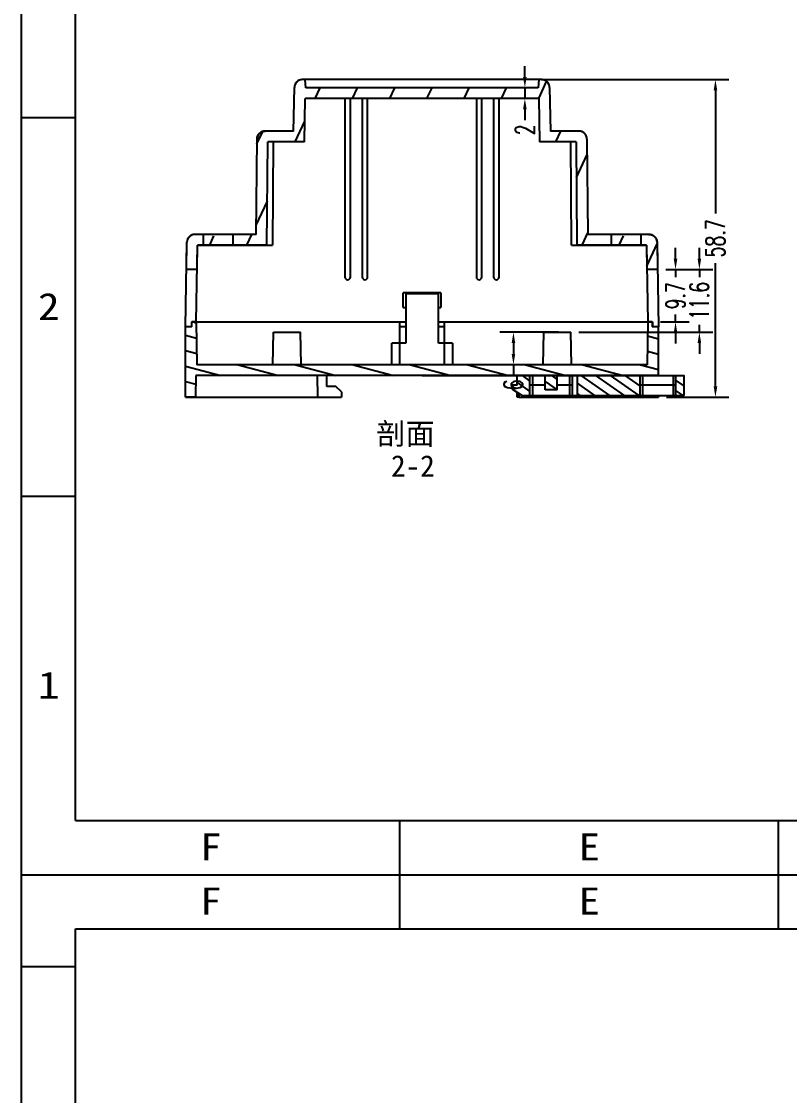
# Model space of a CAD drawing. Header units: millimetres. Extents: x -10223 to -9803, y 6946 to 7837.
# Drawn here: x -10223 to -10081, y 7202.2 to 7400.7 of the extents above; entities that cross this region are included whole.
import ezdxf
from ezdxf.enums import TextEntityAlignment as Align

# ---------------------------------------------------------------- set-up
doc = ezdxf.new("R2010")
doc.units = ezdxf.units.MM
doc.layers.add('dim', color=3, linetype='Continuous')
doc.styles.add('romans', font='romans.shx', dxfattribs={"width": 0.67, "bigfont": 'fangsong.shx'})
doc.styles.add('TEXTSTYLE_0', font='txt', dxfattribs={"width": 0.8})
doc.styles.add('仿宋', font='')
doc.styles.get('仿宋').set_extended_font_data('仿宋_GB2312')
doc.dimstyles.new('MSTD', dxfattribs={"dimtxt": 3.5, "dimasz": 2, "dimexe": 2.5, "dimexo": 1.5, "dimgap": 1, "dimtad": 0, "dimdsep": 46, "dimtxsty": 'romans', "dimcen": 0, "dimclrd": 5, "dimclre": 5, "dimclrt": 3, "dimadec": 1, "dimazin": 0, "dimtfac": 0.5, "dimtmove": 0, "dimatfit": 3, "dimfxl": 1, "dimarcsym": 0})

# ---------------------------------------------------------------- blocks, each defined once
blk = doc.blocks.new('*D149')
at = {"layer": 'Defpoints', "color": 0}
for p in [(-10128.36, 7389.95), (-10105.19, 7331.25), (-10094.67, 7331.25)]:
    blk.add_point(p, dxfattribs=at)
at = {"layer": 'dim', "color": 5, "lineweight": -2}
for p, q in [((-10126.86, 7389.95), (-10092.17, 7389.95)), ((-10094.67, 7387.95), (-10094.67, 7365.17)), ((-10094.67, 7333.25), (-10094.67, 7356.02)), ((-10103.69, 7331.25), (-10092.17, 7331.25))]:
    blk.add_line(p, q, dxfattribs=at)
at = {"layer": 'dim', "color": 5}
for points in [[(-10095, 7387.95), (-10094.33, 7387.95), (-10094.67, 7389.95)], [(-10095, 7333.25), (-10094.33, 7333.25), (-10094.67, 7331.25)]]:
    blk.add_solid(points, dxfattribs=at)
at = {"layer": 'dim', "color": 3, "insert": (-10094.67, 7360.6), "char_height": 3.5, "attachment_point": 5, "rotation": 90, "style": 'romans'}
blk.add_mtext('58.7', dxfattribs=at)
blk = doc.blocks.new('*D150')
at = {"layer": 'Defpoints', "color": 0}
for p in [(-10129.07, 7388.45), (-10129.91, 7386.45), (-10129.07, 7386.45)]:
    blk.add_point(p, dxfattribs=at)
at = {"layer": 'dim', "color": 5, "lineweight": -2}
for p, q in [((-10129.91, 7390.45), (-10129.91, 7392.45)), ((-10130.57, 7388.45), (-10132.41, 7388.45)), ((-10129.91, 7388.45), (-10129.91, 7386.45)), ((-10130.57, 7386.45), (-10132.41, 7386.45)), ((-10129.91, 7384.45), (-10129.91, 7382.45))]:
    blk.add_line(p, q, dxfattribs=at)
at = {"layer": 'dim', "color": 5}
for points in [[(-10130.25, 7390.45), (-10129.58, 7390.45), (-10129.91, 7388.45)], [(-10130.25, 7384.45), (-10129.58, 7384.45), (-10129.91, 7386.45)]]:
    blk.add_solid(points, dxfattribs=at)
at = {"layer": 'dim', "color": 3, "insert": (-10129.91, 7380.67), "char_height": 3.5, "attachment_point": 5, "rotation": 90, "style": 'romans'}
blk.add_mtext('2', dxfattribs=at)
blk = doc.blocks.new('*D151')
at = {"layer": 'Defpoints', "color": 0}
for p in [(-10122.2, 7343.25), (-10132.03, 7337.25), (-10122.2, 7337.25)]:
    blk.add_point(p, dxfattribs=at)
at = {"layer": 'dim', "color": 5, "lineweight": -2}
for p, q in [((-10123.7, 7343.25), (-10134.53, 7343.25)), ((-10132.03, 7341.25), (-10132.03, 7339.25)), ((-10123.7, 7337.25), (-10134.53, 7337.25)), ((-10132.03, 7337.25), (-10132.03, 7335.25))]:
    blk.add_line(p, q, dxfattribs=at)
at = {"layer": 'dim', "color": 5}
for points in [[(-10132.36, 7341.25), (-10131.69, 7341.25), (-10132.03, 7343.25)], [(-10132.36, 7339.25), (-10131.69, 7339.25), (-10132.03, 7337.25)]]:
    blk.add_solid(points, dxfattribs=at)
at = {"layer": 'dim', "color": 3, "insert": (-10132.03, 7333.52), "char_height": 3.5, "attachment_point": 5, "rotation": 90, "style": 'romans'}
blk.add_mtext('6', dxfattribs=at)
blk = doc.blocks.new('*D152')
at = {"layer": 'Defpoints', "color": 0}
for p in [(-10105.37, 7354.85), (-10106.36, 7345.15), (-10102.05, 7345.15)]:
    blk.add_point(p, dxfattribs=at)
at = {"layer": 'dim', "color": 5, "lineweight": -2}
for p, q in [((-10102.05, 7356.85), (-10102.05, 7358.85)), ((-10103.87, 7354.85), (-10099.55, 7354.85)), ((-10102.05, 7354.85), (-10102.05, 7353.45)), ((-10102.05, 7345.15), (-10102.05, 7346.54)), ((-10104.86, 7345.15), (-10099.55, 7345.15)), ((-10102.05, 7343.15), (-10102.05, 7341.15))]:
    blk.add_line(p, q, dxfattribs=at)
at = {"layer": 'dim', "color": 5}
for points in [[(-10102.38, 7356.85), (-10101.72, 7356.85), (-10102.05, 7354.85)], [(-10102.38, 7343.15), (-10101.72, 7343.15), (-10102.05, 7345.15)]]:
    blk.add_solid(points, dxfattribs=at)
at = {"layer": 'dim', "color": 3, "insert": (-10102.05, 7350), "char_height": 3.5, "attachment_point": 5, "rotation": 90, "style": 'romans'}
blk.add_mtext('9.7', dxfattribs=at)
blk = doc.blocks.new('*D153')
at = {"layer": 'Defpoints', "color": 0}
for p in [(-10105.37, 7354.85), (-10121.41, 7343.25), (-10097.64, 7343.25)]:
    blk.add_point(p, dxfattribs=at)
at = {"layer": 'dim', "color": 5, "lineweight": -2}
for p, q in [((-10097.64, 7356.85), (-10097.64, 7358.85)), ((-10103.87, 7354.85), (-10095.14, 7354.85)), ((-10097.64, 7354.85), (-10097.64, 7353.45)), ((-10097.64, 7343.25), (-10097.64, 7344.64)), ((-10119.91, 7343.25), (-10095.14, 7343.25)), ((-10097.64, 7341.25), (-10097.64, 7339.25))]:
    blk.add_line(p, q, dxfattribs=at)
at = {"layer": 'dim', "color": 5}
for points in [[(-10097.97, 7356.85), (-10097.31, 7356.85), (-10097.64, 7354.85)], [(-10097.97, 7341.25), (-10097.31, 7341.25), (-10097.64, 7343.25)]]:
    blk.add_solid(points, dxfattribs=at)
at = {"layer": 'dim', "color": 3, "insert": (-10097.64, 7349.05), "char_height": 3.5, "attachment_point": 5, "rotation": 90, "style": 'romans'}
blk.add_mtext('11.6', dxfattribs=at)
blk = doc.blocks.new('SUN_6HWZ35TKXU86YGHH1AY77V3D6FJ')
at = {"color": 7, "linetype": 'Continuous'}
for p, q in [((-420, 297), (0, 297)), ((-420, 0), (-420, 297)), ((-350, 287), (-350, 297)), ((-280, 287), (-280, 297)), ((-410, 287), (-10, 287)), ((-410, 10), (-410, 287)), ((-420, 280), (-410, 280)), ((-420, 140), (-410, 140)), ((-420, 70), (-410, 70)), ((-410, 10), (-10, 10)), ((-350, 0), (-350, 10)), ((-280, 0), (-280, 10)), ((-420, 0), (0, 0))]:
    blk.add_line(p, q, dxfattribs=at)
at = {"color": 2, "linetype": 'Continuous', "style": 'TEXTSTYLE_0'}
for s, width, p, p2 in [('F', 1.2, (-386.98, 289.63), (-382.98, 289.63)), ('E', 1.2, (-316.98, 289.63), (-312.98, 289.63)), ('2', 1.2, (-416.95, 102.54), (-412.95, 102.54)), ('1', 2.4, (-416.95, 32.54), (-412.95, 32.54)), ('F', 1.2, (-386.98, 2.63), (-382.98, 2.63)), ('E', 1.2, (-316.98, 2.63), (-312.98, 2.63))]:
    blk.add_text(s, height=5, dxfattribs=dict(at, width=width)).set_placement(p, p2, align=Align.FIT)

msp = doc.modelspace()

# ---------------------------------------------------------------- hatches: boundary and pattern name
at = {"linetype": 'Continuous'}
h = msp.add_hatch(dxfattribs=at)
h.set_pattern_fill('DEFAULT__3', color=2, scale=6.241782, angle=245, style=0, pattern_type=0)
h.set_pattern_definition([(245, (-10312.632, 7181.133), (5.65698, -2.63789), [])])
edge = h.paths.add_edge_path()
edge.add_line((-10107.438, 7359.347), (-10107.359, 7354.847))
edge.add_line((-10107.438, 7359.347), (-10120.273, 7359.347))
edge.add_line((-10120.44, 7378.447), (-10120.273, 7359.347))
edge.add_line((-10120.44, 7378.447), (-10127.19, 7378.447))
edge.add_line((-10127.329, 7386.447), (-10127.19, 7378.447))
edge.add_line((-10127.329, 7386.447), (-10170.55, 7386.447))
edge.add_line((-10170.69, 7378.447), (-10170.55, 7386.447))
edge.add_line((-10170.69, 7378.447), (-10177.44, 7378.447))
edge.add_line((-10177.607, 7359.347), (-10177.44, 7378.447))
edge.add_line((-10177.607, 7359.347), (-10190.442, 7359.347))
edge.add_line((-10190.521, 7354.847), (-10190.442, 7359.347))
edge.add_line((-10190.521, 7354.847), (-10192.505, 7354.847))
edge.add_line((-10192.505, 7354.847), (-10192.417, 7359.873))
edge.add_spline(control_points=[(-10190.917, 7361.347), (-10191.784, 7361.347), (-10192.402, 7360.739), (-10192.417, 7359.873)], knot_values=[0, 0, 0, 0, 1, 1, 1, 1], weights=[1, 0.8088336, 0.8088336, 1], degree=3, periodic=0)
edge.add_line((-10189.94, 7361.347), (-10190.917, 7361.347))
edge.add_line((-10189.94, 7361.047), (-10189.94, 7361.347))
edge.add_line((-10184.44, 7361.047), (-10189.94, 7361.047))
edge.add_line((-10184.44, 7361.347), (-10184.44, 7361.047))
edge.add_line((-10179.607, 7361.347), (-10184.44, 7361.347))
edge.add_line((-10179.607, 7361.347), (-10179.453, 7378.96))
edge.add_spline(control_points=[(-10179.453, 7378.96), (-10179.445, 7379.832), (-10178.825, 7380.447), (-10177.953, 7380.447)], knot_values=[0, 0, 0, 0, 1, 1, 1, 1], weights=[1, 0.8067903, 0.8067903, 1], degree=3, periodic=0)
edge.add_line((-10172.69, 7380.447), (-10177.953, 7380.447))
edge.add_line((-10172.69, 7380.447), (-10172.55, 7388.473))
edge.add_spline(control_points=[(-10171.05, 7389.947), (-10171.917, 7389.947), (-10172.535, 7389.339), (-10172.55, 7388.473)], knot_values=[0, 0, 0, 0, 1, 1, 1, 1], weights=[1, 0.8088336, 0.8088336, 1], degree=3, periodic=0)
edge.add_line((-10170.519, 7389.947), (-10171.05, 7389.947))
edge.add_line((-10170.44, 7388.447), (-10170.519, 7389.947))
edge.add_line((-10127.44, 7388.447), (-10170.44, 7388.447))
edge.add_line((-10127.361, 7389.947), (-10127.44, 7388.447))
edge.add_line((-10126.83, 7389.947), (-10127.361, 7389.947))
edge.add_spline(control_points=[(-10125.33, 7388.473), (-10125.345, 7389.339), (-10125.963, 7389.947), (-10126.83, 7389.947)], knot_values=[0, 0, 0, 0, 1, 1, 1, 1], weights=[1, 0.8088336, 0.8088336, 1], degree=3, periodic=0)
edge.add_line((-10125.33, 7388.473), (-10125.19, 7380.447))
edge.add_line((-10119.927, 7380.447), (-10125.19, 7380.447))
edge.add_spline(control_points=[(-10118.427, 7378.96), (-10118.434, 7379.832), (-10119.054, 7380.447), (-10119.927, 7380.447)], knot_values=[0, 0, 0, 0, 1, 1, 1, 1], weights=[1, 0.8067903, 0.8067903, 1], degree=3, periodic=0)
edge.add_line((-10118.427, 7378.96), (-10118.273, 7361.347))
edge.add_line((-10113.44, 7361.347), (-10118.273, 7361.347))
edge.add_line((-10113.44, 7361.047), (-10113.44, 7361.347))
edge.add_line((-10107.94, 7361.047), (-10113.44, 7361.047))
edge.add_line((-10107.94, 7361.347), (-10107.94, 7361.047))
edge.add_line((-10106.962, 7361.347), (-10107.94, 7361.347))
edge.add_spline(control_points=[(-10106.962, 7361.347), (-10106.096, 7361.347), (-10105.478, 7360.739), (-10105.463, 7359.873)], knot_values=[0, 0, 0, 0, 1, 1, 1, 1], weights=[1, 0.8088336, 0.8088336, 1], degree=3, periodic=0)
edge.add_line((-10105.463, 7359.873), (-10105.375, 7354.847))
edge.add_line((-10105.375, 7354.847), (-10107.359, 7354.847))
h = msp.add_hatch(dxfattribs=at)
h.set_pattern_fill('DEFAULT__4', color=2, scale=2.751555, angle=165, style=0, pattern_type=0)
h.set_pattern_definition([(165, (-10312.632, 7181.1332), (-0.712155, -2.657798), [])])
edge = h.paths.add_edge_path()
edge.add_line((-10190.821, 7331.247), (-10192.69, 7331.247))
edge.add_line((-10192.69, 7331.247), (-10192.69, 7344.247))
edge.add_line((-10191.52, 7344.247), (-10192.69, 7344.247))
edge.add_line((-10191.52, 7344.247), (-10191.52, 7345.147))
edge.add_line((-10190.703, 7345.147), (-10191.52, 7345.147))
edge.add_line((-10190.703, 7345.147), (-10190.582, 7337.247))
edge.add_line((-10107.298, 7337.247), (-10190.582, 7337.247))
edge.add_line((-10107.176, 7345.147), (-10107.298, 7337.247))
edge.add_line((-10106.36, 7345.147), (-10107.176, 7345.147))
edge.add_line((-10106.36, 7345.147), (-10106.36, 7344.247))
edge.add_line((-10105.19, 7344.247), (-10106.36, 7344.247))
edge.add_line((-10105.19, 7335.247), (-10105.19, 7344.247))
edge.add_line((-10105.19, 7335.247), (-10190.751, 7335.247))
edge.add_line((-10190.751, 7335.247), (-10190.821, 7331.247))
h = msp.add_hatch(dxfattribs=at)
h.set_pattern_fill('2', color=2, scale=1.559055, angle=325, style=0, pattern_type=0)
h.set_pattern_definition([(325, (-10312.6321, 7181.1332), (0.894237, 1.277103), [])])
edge = h.paths.add_edge_path()
edge.add_line((-10131.328, 7335.247), (-10128.968, 7335.247))
edge.add_line((-10128.968, 7331.547), (-10128.968, 7335.247))
edge.add_line((-10130.429, 7331.547), (-10128.968, 7331.547))
edge.add_line((-10132.328, 7332.813), (-10130.429, 7331.547))
edge.add_line((-10132.328, 7332.813), (-10132.328, 7333.447))
edge.add_line((-10131.328, 7333.447), (-10132.328, 7333.447))
edge.add_line((-10131.328, 7333.447), (-10131.328, 7335.247))
edge = h.paths.add_edge_path()
edge.add_line((-10126.178, 7335.247), (-10123.947, 7335.247))
edge.add_line((-10123.947, 7332.609), (-10123.947, 7335.247))
edge.add_line((-10123.947, 7332.609), (-10126.178, 7332.609))
edge.add_line((-10126.178, 7332.609), (-10126.178, 7335.247))
edge = h.paths.add_edge_path()
edge.add_line((-10120.265, 7335.247), (-10108.568, 7335.247))
edge.add_line((-10108.568, 7331.547), (-10108.568, 7335.247))
edge.add_line((-10120.265, 7331.547), (-10108.568, 7331.547))
edge.add_line((-10120.265, 7335.247), (-10120.265, 7331.547))
edge = h.paths.add_edge_path()
edge.add_line((-10101.968, 7335.247), (-10100.468, 7335.247))
edge.add_line((-10100.468, 7331.547), (-10100.468, 7335.247))
edge.add_line((-10101.968, 7331.547), (-10100.468, 7331.547))
edge.add_line((-10101.968, 7331.547), (-10101.968, 7335.247))

# ---------------------------------------------------------------- linework, layer by layer
at = {"color": 7, "linetype": 'Continuous'}
for p, q in [((-10126.83, 7389.947), (-10171.05, 7389.947)), ((-10170.519, 7389.947), (-10171.05, 7389.947)), ((-10170.44, 7388.447), (-10170.519, 7389.947)), ((-10170.44, 7388.447), (-10170.519, 7389.947)), ((-10127.361, 7389.947), (-10127.44, 7388.447)), ((-10127.361, 7389.947), (-10127.44, 7388.447)), ((-10126.83, 7389.947), (-10127.361, 7389.947)), ((-10172.69, 7380.447), (-10172.55, 7388.473)), ((-10172.69, 7380.447), (-10172.55, 7388.473)), ((-10127.44, 7388.447), (-10170.44, 7388.447)), ((-10127.44, 7388.447), (-10170.44, 7388.447)), ((-10125.33, 7388.473), (-10125.19, 7380.447)), ((-10125.33, 7388.473), (-10125.19, 7380.447)), ((-10170.69, 7378.447), (-10170.55, 7386.447)), ((-10170.69, 7378.447), (-10170.55, 7386.447)), ((-10127.329, 7386.447), (-10170.55, 7386.447)), ((-10127.329, 7386.447), (-10170.55, 7386.447)), ((-10163.19, 7386.447), (-10163.19, 7353.447)), ((-10162.19, 7353.447), (-10162.19, 7386.447)), ((-10159.99, 7386.447), (-10159.99, 7353.447)), ((-10158.99, 7353.447), (-10158.99, 7386.447)), ((-10138.89, 7386.447), (-10138.89, 7353.447)), ((-10137.89, 7353.447), (-10137.89, 7386.447)), ((-10135.69, 7386.447), (-10135.69, 7353.447)), ((-10134.69, 7353.447), (-10134.69, 7386.447)), ((-10127.329, 7386.447), (-10127.19, 7378.447)), ((-10127.329, 7386.447), (-10127.19, 7378.447)), ((-10172.69, 7380.447), (-10177.953, 7380.447)), ((-10172.69, 7380.447), (-10177.953, 7380.447)), ((-10119.927, 7380.447), (-10125.19, 7380.447)), ((-10119.927, 7380.447), (-10125.19, 7380.447)), ((-10179.607, 7361.347), (-10179.453, 7378.96)), ((-10179.607, 7361.347), (-10179.453, 7378.96)), ((-10177.607, 7359.347), (-10177.44, 7378.447)), ((-10177.607, 7359.347), (-10177.44, 7378.447)), ((-10170.69, 7378.447), (-10177.44, 7378.447)), ((-10170.69, 7378.447), (-10177.44, 7378.447)), ((-10176.44, 7378.447), (-10176.607, 7359.347)), ((-10120.44, 7378.447), (-10127.19, 7378.447)), ((-10120.44, 7378.447), (-10127.19, 7378.447)), ((-10121.273, 7359.347), (-10121.44, 7378.447)), ((-10120.44, 7378.447), (-10120.273, 7359.347)), ((-10120.44, 7378.447), (-10120.273, 7359.347)), ((-10118.427, 7378.96), (-10118.273, 7361.347)), ((-10118.427, 7378.96), (-10118.273, 7361.347)), ((-10179.607, 7361.347), (-10190.917, 7361.347)), ((-10189.94, 7361.347), (-10190.917, 7361.347)), ((-10179.607, 7361.347), (-10184.44, 7361.347)), ((-10106.962, 7361.347), (-10118.273, 7361.347)), ((-10113.44, 7361.347), (-10118.273, 7361.347)), ((-10106.962, 7361.347), (-10107.94, 7361.347)), ((-10192.69, 7344.247), (-10192.417, 7359.873)), ((-10192.505, 7354.847), (-10192.417, 7359.873)), ((-10190.69, 7345.147), (-10190.442, 7359.347)), ((-10190.521, 7354.847), (-10190.442, 7359.347)), ((-10190.442, 7359.347), (-10176.607, 7359.347)), ((-10177.607, 7359.347), (-10190.442, 7359.347)), ((-10121.273, 7359.347), (-10107.438, 7359.347)), ((-10107.438, 7359.347), (-10120.273, 7359.347)), ((-10107.438, 7359.347), (-10107.19, 7345.147)), ((-10107.438, 7359.347), (-10107.359, 7354.847)), ((-10105.463, 7359.873), (-10105.19, 7344.247)), ((-10105.463, 7359.873), (-10105.375, 7354.847)), ((-10190.521, 7354.847), (-10192.505, 7354.847)), ((-10190.521, 7354.847), (-10192.505, 7354.847)), ((-10105.375, 7354.847), (-10107.359, 7354.847)), ((-10105.375, 7354.847), (-10107.359, 7354.847)), ((-10152.44, 7347.847), (-10152.44, 7350.547)), ((-10145.44, 7350.547), (-10152.44, 7350.547)), ((-10151.915, 7350.346), (-10151.915, 7341.246)), ((-10145.915, 7350.346), (-10151.915, 7350.346)), ((-10145.915, 7341.246), (-10145.915, 7350.346)), ((-10145.44, 7350.547), (-10145.44, 7347.847)), ((-10152.44, 7347.847), (-10151.915, 7347.847)), ((-10145.915, 7347.847), (-10145.44, 7347.847)), ((-10191.52, 7344.247), (-10192.69, 7344.247)), ((-10192.69, 7331.247), (-10192.69, 7344.247)), ((-10191.52, 7344.247), (-10192.69, 7344.247)), ((-10192.69, 7331.247), (-10192.69, 7344.247)), ((-10191.59, 7345.147), (-10151.915, 7345.147)), ((-10191.59, 7345.147), (-10191.59, 7344.247)), ((-10191.52, 7344.247), (-10191.52, 7345.147)), ((-10190.703, 7345.147), (-10191.52, 7345.147)), ((-10191.52, 7344.247), (-10191.52, 7345.147)), ((-10190.703, 7345.147), (-10190.582, 7337.247)), ((-10190.703, 7345.147), (-10190.582, 7337.247)), ((-10153.04, 7337.247), (-10153.04, 7345.147)), ((-10151.915, 7344.247), (-10153.04, 7344.247)), ((-10145.915, 7345.147), (-10106.29, 7345.147)), ((-10144.84, 7344.247), (-10145.915, 7344.247)), ((-10144.84, 7345.147), (-10144.84, 7341.246)), ((-10107.176, 7345.147), (-10107.298, 7337.247)), ((-10107.176, 7345.147), (-10107.298, 7337.247)), ((-10106.36, 7345.147), (-10107.176, 7345.147)), ((-10106.36, 7345.147), (-10106.36, 7344.247)), ((-10106.36, 7345.147), (-10106.36, 7344.247)), ((-10105.19, 7344.247), (-10106.36, 7344.247)), ((-10105.19, 7344.247), (-10106.36, 7344.247)), ((-10106.29, 7345.147), (-10106.29, 7344.247)), ((-10105.19, 7335.247), (-10105.19, 7344.247)), ((-10105.19, 7335.247), (-10105.19, 7344.247)), ((-10176.537, 7337.247), (-10176.415, 7343.247)), ((-10176.415, 7343.247), (-10171.415, 7343.247)), ((-10171.292, 7337.247), (-10171.415, 7343.247)), ((-10126.537, 7337.247), (-10126.415, 7343.247)), ((-10126.415, 7343.247), (-10121.415, 7343.247)), ((-10121.292, 7337.247), (-10121.415, 7343.247)), ((-10154.54, 7337.247), (-10154.54, 7341.246)), ((-10151.915, 7341.246), (-10154.54, 7341.246)), ((-10143.29, 7341.246), (-10145.915, 7341.246)), ((-10144.79, 7337.247), (-10144.79, 7341.246)), ((-10143.29, 7341.246), (-10143.29, 7337.247)), ((-10107.298, 7337.247), (-10190.582, 7337.247)), ((-10107.298, 7337.247), (-10190.582, 7337.247)), ((-10190.751, 7335.247), (-10190.821, 7331.247)), ((-10190.751, 7335.247), (-10190.821, 7331.247)), ((-10148.915, 7335.247), (-10190.751, 7335.247)), ((-10105.19, 7335.247), (-10190.751, 7335.247)), ((-10168.182, 7331.247), (-10168.251, 7335.247)), ((-10166.551, 7333.247), (-10166.551, 7335.247)), ((-10131.328, 7333.447), (-10131.328, 7335.247)), ((-10131.328, 7333.447), (-10131.328, 7335.247)), ((-10131.328, 7335.247), (-10128.968, 7335.247)), ((-10128.968, 7331.547), (-10128.968, 7335.247)), ((-10128.968, 7331.547), (-10128.968, 7335.247)), ((-10128.915, 7335.247), (-10100.468, 7335.247)), ((-10128.468, 7331.547), (-10128.468, 7335.247)), ((-10126.178, 7332.609), (-10126.178, 7335.247)), ((-10126.178, 7332.609), (-10126.178, 7335.247)), ((-10126.178, 7335.247), (-10123.947, 7335.247)), ((-10123.947, 7332.609), (-10123.947, 7335.247)), ((-10123.947, 7332.609), (-10123.947, 7335.247)), ((-10121.638, 7335.247), (-10121.638, 7331.547)), ((-10121.138, 7335.247), (-10121.138, 7331.547)), ((-10120.265, 7335.247), (-10120.265, 7331.547)), ((-10120.265, 7335.247), (-10120.265, 7331.547)), ((-10120.265, 7335.247), (-10108.568, 7335.247)), ((-10108.568, 7331.547), (-10108.568, 7335.247)), ((-10108.568, 7331.547), (-10108.568, 7335.247)), ((-10108.068, 7331.547), (-10108.068, 7335.247)), ((-10102.468, 7335.247), (-10102.468, 7331.547)), ((-10101.968, 7331.547), (-10101.968, 7335.247)), ((-10101.968, 7331.547), (-10101.968, 7335.247)), ((-10101.968, 7335.247), (-10100.468, 7335.247)), ((-10100.468, 7331.547), (-10100.468, 7335.247)), ((-10100.468, 7331.547), (-10100.468, 7335.247)), ((-10164.851, 7333.247), (-10166.551, 7333.247)), ((-10163.851, 7332.247), (-10164.851, 7333.247)), ((-10132.328, 7332.813), (-10132.328, 7333.447)), ((-10131.328, 7333.447), (-10132.328, 7333.447)), ((-10131.328, 7333.447), (-10132.328, 7333.447)), ((-10132.328, 7332.813), (-10132.328, 7333.447)), ((-10132.328, 7332.813), (-10130.429, 7331.547)), ((-10132.328, 7332.813), (-10130.429, 7331.547)), ((-10128.968, 7333.547), (-10126.178, 7333.547)), ((-10123.947, 7332.609), (-10126.178, 7332.609)), ((-10123.947, 7332.609), (-10126.178, 7332.609)), ((-10123.947, 7333.547), (-10121.138, 7333.547)), ((-10108.568, 7333.547), (-10101.968, 7333.547)), ((-10192.69, 7331.247), (-10163.851, 7331.247)), ((-10190.821, 7331.247), (-10192.69, 7331.247)), ((-10163.851, 7332.247), (-10163.851, 7331.247)), ((-10131.328, 7331.247), (-10131.328, 7332.146)), ((-10131.02, 7331.247), (-10131.328, 7331.247)), ((-10131.051, 7331.962), (-10131.014, 7331.247)), ((-10131.014, 7331.247), (-10105.19, 7331.247)), ((-10130.429, 7331.547), (-10100.468, 7331.547)), ((-10130.429, 7331.547), (-10128.968, 7331.547)), ((-10120.265, 7331.547), (-10108.568, 7331.547)), ((-10109.227, 7331.547), (-10109.243, 7331.247)), ((-10105.19, 7331.547), (-10105.19, 7331.247)), ((-10101.968, 7331.547), (-10100.468, 7331.547))]:
    msp.add_line(p, q, dxfattribs=at)
at = {"color": 4, "linetype": 'Continuous'}
msp.add_line((-10148.915, 7335.247), (-10128.915, 7335.247), dxfattribs=at)
at = {"color": 7, "linetype": 'Continuous'}
for centre, radius, start, end in [((-10171.05, 7388.447), 1.5, 90, 179), ((-10126.83, 7388.447), 1.5, 1, 90), ((-10177.953, 7378.947), 1.5, 90, 179.5), ((-10119.927, 7378.947), 1.5, 0.5, 90), ((-10190.917, 7359.847), 1.5, 90, 179), ((-10106.962, 7359.847), 1.5, 1, 90), ((-10162.69, 7353.447), 0.5, 180, 360), ((-10159.49, 7353.447), 0.5, 180, 360), ((-10138.39, 7353.447), 0.5, 180, 360), ((-10135.19, 7353.447), 0.5, 180, 360)]:
    msp.add_arc(centre, radius, start, end, dxfattribs=at)
for points, start_tangent, end_tangent in [([(-10171.05, 7389.947), (-10171.083, 7389.946), (-10171.116, 7389.945), (-10171.15, 7389.943), (-10171.184, 7389.941), (-10171.218, 7389.937), (-10171.252, 7389.933), (-10171.286, 7389.928), (-10171.32, 7389.922), (-10171.355, 7389.915), (-10171.389, 7389.908), (-10171.424, 7389.899), (-10171.459, 7389.89), (-10171.493, 7389.88), (-10171.528, 7389.868), (-10171.562, 7389.856), (-10171.597, 7389.843), (-10171.631, 7389.83), (-10171.665, 7389.815), (-10171.699, 7389.799), (-10171.732, 7389.783), (-10171.765, 7389.765), (-10171.798, 7389.747), (-10171.831, 7389.727), (-10171.863, 7389.707), (-10171.895, 7389.686), (-10171.926, 7389.664), (-10171.957, 7389.642), (-10171.987, 7389.618), (-10172.016, 7389.594), (-10172.045, 7389.569), (-10172.074, 7389.543), (-10172.101, 7389.517), (-10172.128, 7389.489), (-10172.155, 7389.461), (-10172.18, 7389.433), (-10172.205, 7389.404), (-10172.229, 7389.374), (-10172.252, 7389.344), (-10172.275, 7389.313), (-10172.296, 7389.282), (-10172.317, 7389.25), (-10172.337, 7389.218), (-10172.356, 7389.185), (-10172.374, 7389.152), (-10172.391, 7389.119), (-10172.407, 7389.085), (-10172.423, 7389.052), (-10172.437, 7389.018), (-10172.451, 7388.984), (-10172.463, 7388.949), (-10172.475, 7388.915), (-10172.486, 7388.881), (-10172.496, 7388.846), (-10172.505, 7388.812), (-10172.513, 7388.777), (-10172.52, 7388.743), (-10172.527, 7388.708), (-10172.533, 7388.674), (-10172.537, 7388.64), (-10172.541, 7388.606), (-10172.545, 7388.573), (-10172.547, 7388.539), (-10172.549, 7388.506), (-10172.55, 7388.473)], (-1, 0), (-0.0174524, -0.9998477)), ([(-10125.33, 7388.473), (-10125.331, 7388.506), (-10125.333, 7388.539), (-10125.335, 7388.573), (-10125.338, 7388.606), (-10125.342, 7388.64), (-10125.347, 7388.674), (-10125.353, 7388.708), (-10125.359, 7388.743), (-10125.367, 7388.777), (-10125.375, 7388.812), (-10125.384, 7388.846), (-10125.394, 7388.881), (-10125.405, 7388.915), (-10125.416, 7388.949), (-10125.429, 7388.984), (-10125.443, 7389.018), (-10125.457, 7389.052), (-10125.473, 7389.085), (-10125.489, 7389.119), (-10125.506, 7389.152), (-10125.524, 7389.185), (-10125.543, 7389.218), (-10125.563, 7389.25), (-10125.584, 7389.282), (-10125.605, 7389.313), (-10125.627, 7389.344), (-10125.651, 7389.374), (-10125.675, 7389.404), (-10125.7, 7389.433), (-10125.725, 7389.461), (-10125.751, 7389.489), (-10125.778, 7389.517), (-10125.806, 7389.543), (-10125.834, 7389.569), (-10125.863, 7389.594), (-10125.893, 7389.618), (-10125.923, 7389.642), (-10125.954, 7389.664), (-10125.985, 7389.686), (-10126.017, 7389.707), (-10126.049, 7389.727), (-10126.081, 7389.747), (-10126.114, 7389.765), (-10126.147, 7389.783), (-10126.181, 7389.799), (-10126.215, 7389.815), (-10126.249, 7389.83), (-10126.283, 7389.843), (-10126.317, 7389.856), (-10126.352, 7389.868), (-10126.386, 7389.88), (-10126.421, 7389.89), (-10126.456, 7389.899), (-10126.49, 7389.908), (-10126.525, 7389.915), (-10126.559, 7389.922), (-10126.594, 7389.928), (-10126.628, 7389.933), (-10126.662, 7389.937), (-10126.696, 7389.941), (-10126.73, 7389.943), (-10126.763, 7389.945), (-10126.797, 7389.946), (-10126.83, 7389.947)], (-0.0174524, 0.9998477), (-1, 0)), ([(-10179.453, 7378.96), (-10179.452, 7378.993), (-10179.451, 7379.026), (-10179.449, 7379.06), (-10179.446, 7379.094), (-10179.442, 7379.128), (-10179.437, 7379.162), (-10179.432, 7379.197), (-10179.426, 7379.231), (-10179.419, 7379.266), (-10179.411, 7379.301), (-10179.402, 7379.335), (-10179.392, 7379.37), (-10179.381, 7379.405), (-10179.37, 7379.439), (-10179.357, 7379.474), (-10179.344, 7379.508), (-10179.329, 7379.543), (-10179.314, 7379.577), (-10179.298, 7379.61), (-10179.281, 7379.644), (-10179.263, 7379.677), (-10179.244, 7379.71), (-10179.224, 7379.742), (-10179.204, 7379.775), (-10179.182, 7379.806), (-10179.16, 7379.837), (-10179.137, 7379.868), (-10179.113, 7379.898), (-10179.088, 7379.927), (-10179.062, 7379.956), (-10179.036, 7379.984), (-10179.009, 7380.012), (-10178.981, 7380.039), (-10178.953, 7380.065), (-10178.924, 7380.09), (-10178.894, 7380.115), (-10178.864, 7380.138), (-10178.833, 7380.161), (-10178.802, 7380.183), (-10178.77, 7380.205), (-10178.738, 7380.225), (-10178.705, 7380.245), (-10178.672, 7380.263), (-10178.639, 7380.281), (-10178.605, 7380.298), (-10178.571, 7380.313), (-10178.537, 7380.328), (-10178.502, 7380.342), (-10178.468, 7380.356), (-10178.433, 7380.368), (-10178.398, 7380.379), (-10178.364, 7380.389), (-10178.329, 7380.399), (-10178.294, 7380.407), (-10178.259, 7380.415), (-10178.225, 7380.422), (-10178.19, 7380.428), (-10178.155, 7380.433), (-10178.121, 7380.437), (-10178.087, 7380.441), (-10178.053, 7380.443), (-10178.019, 7380.445), (-10177.986, 7380.446), (-10177.953, 7380.447)], (0.0087265, 0.9999619), (1, 0)), ([(-10118.427, 7378.96), (-10118.428, 7378.993), (-10118.429, 7379.026), (-10118.431, 7379.06), (-10118.434, 7379.094), (-10118.438, 7379.128), (-10118.442, 7379.162), (-10118.448, 7379.197), (-10118.454, 7379.231), (-10118.461, 7379.266), (-10118.469, 7379.301), (-10118.478, 7379.335), (-10118.488, 7379.37), (-10118.498, 7379.405), (-10118.51, 7379.439), (-10118.523, 7379.474), (-10118.536, 7379.508), (-10118.55, 7379.543), (-10118.565, 7379.577), (-10118.582, 7379.61), (-10118.599, 7379.644), (-10118.617, 7379.677), (-10118.636, 7379.71), (-10118.655, 7379.742), (-10118.676, 7379.775), (-10118.697, 7379.806), (-10118.72, 7379.837), (-10118.743, 7379.868), (-10118.767, 7379.898), (-10118.792, 7379.927), (-10118.817, 7379.956), (-10118.844, 7379.984), (-10118.871, 7380.012), (-10118.899, 7380.039), (-10118.927, 7380.065), (-10118.956, 7380.09), (-10118.986, 7380.115), (-10119.016, 7380.138), (-10119.047, 7380.161), (-10119.078, 7380.183), (-10119.11, 7380.205), (-10119.142, 7380.225), (-10119.175, 7380.245), (-10119.208, 7380.263), (-10119.241, 7380.281), (-10119.275, 7380.298), (-10119.309, 7380.313), (-10119.343, 7380.328), (-10119.377, 7380.342), (-10119.412, 7380.356), (-10119.447, 7380.368), (-10119.481, 7380.379), (-10119.516, 7380.389), (-10119.551, 7380.399), (-10119.586, 7380.407), (-10119.62, 7380.415), (-10119.655, 7380.422), (-10119.69, 7380.428), (-10119.724, 7380.433), (-10119.759, 7380.437), (-10119.793, 7380.441), (-10119.827, 7380.443), (-10119.86, 7380.445), (-10119.894, 7380.446), (-10119.927, 7380.447)], (-0.0087265, 0.9999619), (-1, 0)), ([(-10190.917, 7361.347), (-10190.95, 7361.346), (-10190.984, 7361.345), (-10191.017, 7361.343), (-10191.051, 7361.341), (-10191.085, 7361.337), (-10191.119, 7361.333), (-10191.153, 7361.328), (-10191.188, 7361.322), (-10191.222, 7361.315), (-10191.257, 7361.308), (-10191.291, 7361.299), (-10191.326, 7361.29), (-10191.361, 7361.28), (-10191.395, 7361.268), (-10191.43, 7361.256), (-10191.464, 7361.243), (-10191.498, 7361.23), (-10191.532, 7361.215), (-10191.566, 7361.199), (-10191.6, 7361.183), (-10191.633, 7361.165), (-10191.666, 7361.147), (-10191.698, 7361.127), (-10191.73, 7361.107), (-10191.762, 7361.086), (-10191.793, 7361.064), (-10191.824, 7361.042), (-10191.854, 7361.018), (-10191.884, 7360.994), (-10191.913, 7360.969), (-10191.941, 7360.943), (-10191.969, 7360.917), (-10191.996, 7360.889), (-10192.022, 7360.861), (-10192.048, 7360.833), (-10192.072, 7360.804), (-10192.096, 7360.774), (-10192.12, 7360.744), (-10192.142, 7360.713), (-10192.164, 7360.682), (-10192.184, 7360.65), (-10192.204, 7360.618), (-10192.223, 7360.585), (-10192.241, 7360.552), (-10192.258, 7360.519), (-10192.275, 7360.485), (-10192.29, 7360.452), (-10192.304, 7360.418), (-10192.318, 7360.384), (-10192.331, 7360.349), (-10192.342, 7360.315), (-10192.353, 7360.281), (-10192.363, 7360.246), (-10192.372, 7360.212), (-10192.38, 7360.177), (-10192.388, 7360.143), (-10192.394, 7360.108), (-10192.4, 7360.074), (-10192.405, 7360.04), (-10192.409, 7360.006), (-10192.412, 7359.973), (-10192.414, 7359.939), (-10192.416, 7359.906), (-10192.417, 7359.873)], (-1, 0), (-0.0174524, -0.9998477)), ([(-10106.962, 7361.347), (-10106.929, 7361.346), (-10106.896, 7361.345), (-10106.863, 7361.343), (-10106.829, 7361.341), (-10106.795, 7361.337), (-10106.761, 7361.333), (-10106.726, 7361.328), (-10106.692, 7361.322), (-10106.657, 7361.315), (-10106.623, 7361.308), (-10106.588, 7361.299), (-10106.554, 7361.29), (-10106.519, 7361.28), (-10106.484, 7361.268), (-10106.45, 7361.256), (-10106.416, 7361.243), (-10106.381, 7361.23), (-10106.347, 7361.215), (-10106.314, 7361.199), (-10106.28, 7361.183), (-10106.247, 7361.165), (-10106.214, 7361.147), (-10106.181, 7361.127), (-10106.149, 7361.107), (-10106.118, 7361.086), (-10106.086, 7361.064), (-10106.056, 7361.042), (-10106.026, 7361.018), (-10105.996, 7360.994), (-10105.967, 7360.969), (-10105.939, 7360.943), (-10105.911, 7360.917), (-10105.884, 7360.889), (-10105.858, 7360.861), (-10105.832, 7360.833), (-10105.807, 7360.804), (-10105.783, 7360.774), (-10105.76, 7360.744), (-10105.738, 7360.713), (-10105.716, 7360.682), (-10105.696, 7360.65), (-10105.676, 7360.618), (-10105.657, 7360.585), (-10105.639, 7360.552), (-10105.621, 7360.519), (-10105.605, 7360.485), (-10105.59, 7360.452), (-10105.575, 7360.418), (-10105.562, 7360.384), (-10105.549, 7360.349), (-10105.537, 7360.315), (-10105.527, 7360.281), (-10105.517, 7360.246), (-10105.507, 7360.212), (-10105.499, 7360.177), (-10105.492, 7360.143), (-10105.485, 7360.108), (-10105.48, 7360.074), (-10105.475, 7360.04), (-10105.471, 7360.006), (-10105.468, 7359.973), (-10105.465, 7359.939), (-10105.464, 7359.906), (-10105.463, 7359.873)], (1, 0), (0.0174524, -0.9998477))]:
    msp.add_spline(points, degree=3, dxfattribs=dict(at, start_tangent=start_tangent, end_tangent=end_tangent))
at = {"layer": 'dim'}
for p, q in [((-10189.441, 7361.347), (-10189.441, 7359.347)), ((-10183.941, 7361.347), (-10183.941, 7359.347)), ((-10113.938, 7361.347), (-10113.938, 7359.347)), ((-10108.438, 7361.347), (-10108.438, 7359.347))]:
    msp.add_line(p, q, dxfattribs=at)

# ---------------------------------------------------------------- block references
for p in [(-9803.018, 7242.974), (-9803.018, 6945.974)]:
    msp.add_blockref('SUN_6HWZ35TKXU86YGHH1AY77V3D6FJ', p, dxfattribs=at)

# ---------------------------------------------------------------- texts
at = {"color": 2, "linetype": 'Continuous', "insert": (-10146.579, 7326.468), "char_height": 3.9688, "width": 19.05, "attachment_point": 3, "line_spacing_factor": 0.9, "style": '仿宋'}
msp.add_mtext('剖面 2-2', dxfattribs=at)

# ---------------------------------------------------------------- dimensions: what is measured, and where the dimension line sits
at = {"layer": 'dim'}
for base, p1, p2, picture, middle in [((-10129.912, 7386.447), (-10129.073, 7388.447), (-10129.073, 7386.447), '*D150', (-10129.912, 7380.665)), ((-10094.665, 7331.247), (-10128.361, 7389.947), (-10105.19, 7331.247), '*D149', (-10094.665, 7360.597)), ((-10097.64, 7343.247), (-10105.375, 7354.847), (-10121.415, 7343.247), '*D153', (-10097.64, 7349.047)), ((-10102.05, 7345.147), (-10105.375, 7354.847), (-10106.36, 7345.147), '*D152', (-10102.05, 7349.997)), ((-10132.026, 7337.247), (-10122.198, 7343.247), (-10122.198, 7337.247), '*D151', (-10132.026, 7333.521))]:
    dim = msp.add_linear_dim(base=base, p1=p1, p2=p2, angle=90, dimstyle='MSTD', dxfattribs=at)
    dim.commit()
    dim.dimension.update_dxf_attribs({"geometry": picture, "text_midpoint": middle})

doc.saveas('drawing.dxf')
